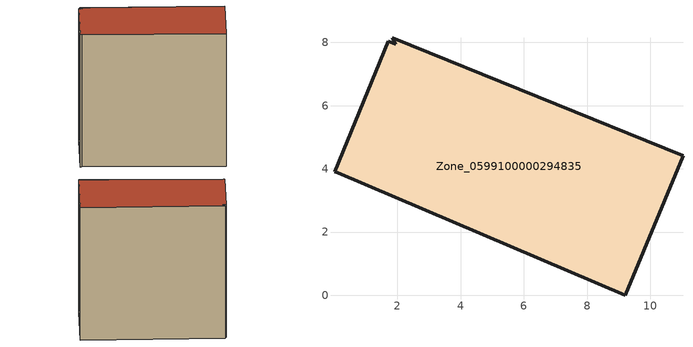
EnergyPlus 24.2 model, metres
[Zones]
Zone_0599100000294835
 floor ground (C_G): 1.84,8.15 11.04,4.42 9.21,0 0.11,3.87 0.01,3.91 1.71,8.04 1.94,7.95 z0
 wall outside (C_F): 11.04,4.42 1.84,8.15 1.94,7.95 1.71,8.04 0.01,3.91 0.11,3.87 9.21,0 11.04,4.42 z0:9.87
 roof outside (C_R): 0.11,3.87 9.21,0 11.04,4.42 1.84,8.15 1.94,7.95 1.71,8.04 0.01,3.91 z9.87
[BUILDING]
Pand.0599100000294835: North Axis=0; Terrain=City; Loads Convergence Tolerance Value=0.04; Temperature Convergence Tolerance Value=0.4; Solar Distribution=FullExterior; Maximum Number of Warmup Days=25; Minimum Number of Warmup Days=1
[Site:Location]
Rotterdam.The.Hague.AP_ZH_NLD Design_Conditions: Latitude=51.96; Longitude=4.45; Time Zone=1; Elevation=-4.5
[SITE:GROUNDTEMPERATURE:BUILDINGSURFACE]
18, 18, 18, 18, 18, 18, 18, 18, 18, 18, 18, 18
[MATERIAL] Thermal Absorptance=0.9; Solar Absorptance=0.7; Visible Absorptance=0.7
Name | Roughness | Thickness | Conductivity | Density | Specific Heat
G.TI.1946 | MediumSmooth | 0.15 | 1 | 540 | 1210
F.TI.1946 | Rough | 0.3 | 0.857143 | 1920 | 840
R.TI.1946 | MediumRough | 0.2 | 0.1 | 1500 | 1000
[CONSTRUCTION]
C_G: G.TI.1946
C_F: F.TI.1946
C_R: R.TI.1946
[ZONE]
Zone_0599100000294835: Type=1; Multiplier=1; Ceiling Height=Autocalculate; Volume=Autocalculate; Floor Area=autocalculate; Part of Total Floor Area=Yes
[ZONEINFILTRATION:DESIGNFLOWRATE]
Infil_Zone_0599100000294835: Zone or ZoneList or Space or SpaceList=Zone_0599100000294835; Schedule=AlwaysOn; Design Flow Rate Calculation Method=Flow/Area; Flow Rate per Floor Area=0.003; Constant Term Coefficient=1; Temperature Term Coefficient=0; Velocity Term Coefficient=0; Velocity Squared Term Coefficient=0
[HVACTEMPLATE:ZONE:IDEALLOADSAIRSYSTEM]
Zone_0599100000294835: Maximum Heating Supply Air Temperature=50; Minimum Cooling Supply Air Temperature=13; Maximum Heating Supply Air Humidity Ratio=0.0156; Minimum Cooling Supply Air Humidity Ratio=0.0077; Heating Limit=NoLimit; Cooling Limit=NoLimit; Dehumidification Control Type=ConstantSensibleHeatRatio; Cooling Sensible Heat Ratio=0.7; Dehumidification Setpoint=60; Humidification Control Type=None; Humidification Setpoint=30; Outdoor Air Method=None; Outdoor Air Flow Rate per Person=0.00944; Outdoor Air Flow Rate per Zone Floor Area=0; Outdoor Air Flow Rate per Zone=0; Demand Controlled Ventilation Type=None; Outdoor Air Economizer Type=NoEconomizer; Heat Recovery Type=None; Sensible Heat Recovery Effectiveness=0.7; Latent Heat Recovery Effectiveness=0.65
[ZONECONTROL:THERMOSTAT]
ThermostatControl_Zone_0599100000294835: Zone or ZoneList=Zone_0599100000294835; Control Type Schedule=DualSetpointControlType; Control 1=Thermostat_Zone_0599100000294835; Temperature Difference Between Cutout And Setpoint=0
[THERMOSTATSETPOINT:DUALSETPOINT]
Thermostat_Zone_0599100000294835: Heating Setpoint Temperature Schedule=HeatingSetpoint_Zone_0599100000294835; Cooling Setpoint Temperature Schedule=CoolingSetpoint_Zone_0599100000294835
[SCHEDULE:COMPACT]
HeatingSetpoint_Zone_0599100000294835: Through: 12/31, For: AllDays, Until: 24:00, 21
CoolingSetpoint_Zone_0599100000294835: Through: 12/31, For: AllDays, Until: 24:00, 24
DualSetpointControlType: Through: 12/31, For: AllDays, Until: 24:00, 4
AlwaysOn: Through: 12/31, For: AllDays, Until: 24:00, 1
